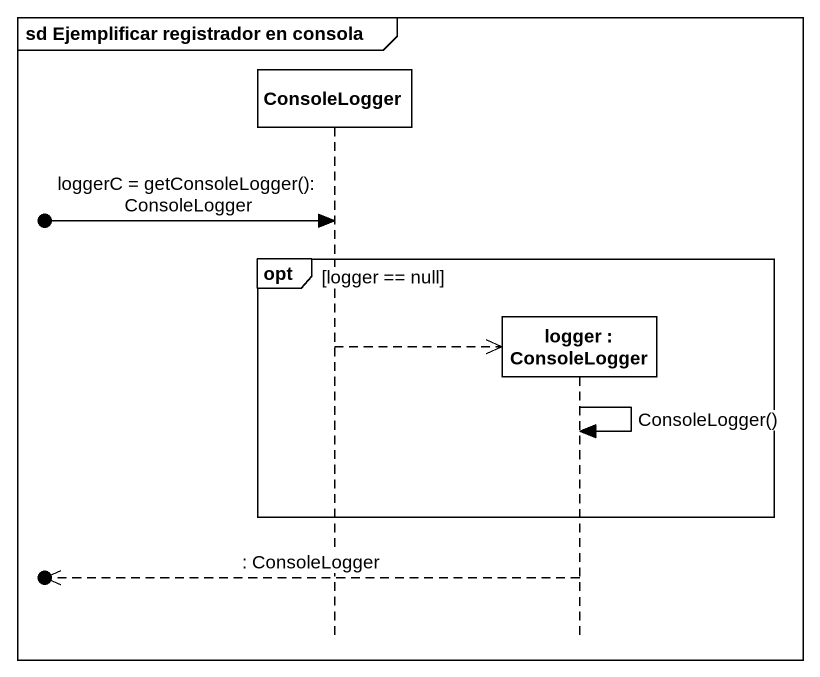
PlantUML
@startuml
mainframe sd Ejemplificar registrador en consola
hide footbox
participant ConsoleLogger
participant "logger : ConsoleLogger" as logger

[o-> ConsoleLogger : loggerC = getConsoleLogger(): ConsoleLogger
opt logger == null
  ConsoleLogger -->> logger **
  logger -> logger : ConsoleLogger()
end
[o<<-- logger : : ConsoleLogger
@enduml
